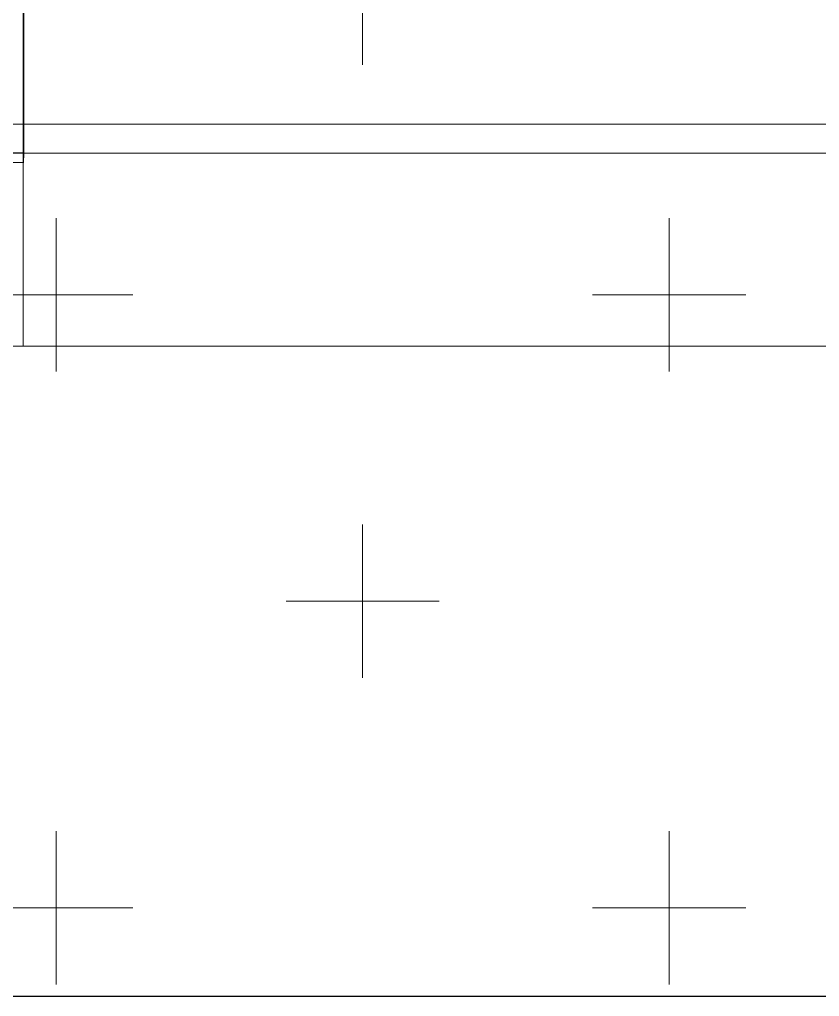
# Model space of a CAD drawing. Header units: millimetres. Extents: x 845401 to 948039, y 511594 to 550263.
# Drawn here: x 904215 to 905043, y 535138 to 536150 of the extents above; entities that cross this region are included whole.
import ezdxf

# ---------------------------------------------------------------- set-up
doc = ezdxf.new("R2010")
doc.units = ezdxf.units.MM
doc.layers.add('00', color=7, linetype='Continuous')
doc.layers.add('1轮廓实线层', color=7, linetype='Continuous')
for name, color, linetype, lineweight in [('A-剖-0.10mm.......SECT-L01', 255, 'Continuous', 18), ('物流设备', 7, 'Continuous', 5), ('粗实线', 7, 'Continuous', 30)]:
    doc.layers.add(name, color=color, linetype=linetype, lineweight=lineweight)

# ---------------------------------------------------------------- blocks, each defined once
blk = doc.blocks.new('*U100537')
at = {"color": 1}
blk.add_lwpolyline([(0, -630), (7920.6, -630), (7920.6, 630), (0, 630)], close=True, dxfattribs=at)
at = {"color": 4}
blk.add_lwpolyline([(0, -600), (7920.6, -600), (7920.6, 600), (0, 600)], close=True, dxfattribs=at)
at = {"color": 2}
blk.add_lwpolyline([(0, -630), (7920.6, -630), (7920.6, -830), (0, -830)], close=True, dxfattribs=at)
for tag, p in [('设备编号', (485.2, 55.3)), ('设备高度', (489.7, -155.6))]:
    blk.add_attdef(tag, p, '', height=100)
at = {"flags": 1}
blk.add_attdef('设备类型', (14421.9, -37.1), '', height=100, dxfattribs=at)
blk = doc.blocks.new('*U100479')
blk.add_line((-2972.1, 1662), (-2972.1, 402))
at = {"layer": '1轮廓实线层'}
for p, q in [((-2972.1, 402), (-2972.1, 392)), ((-2972.1, 402), (-2930.1, 402)), ((-2972.1, 392), (-2930.1, 392))]:
    blk.add_line(p, q, dxfattribs=at)
blk = doc.blocks.new('*U100569')
at = {"color": 1}
blk.add_lwpolyline([(0, -630), (7920.6, -630), (7920.6, 630), (0, 630)], close=True, dxfattribs=at)
at = {"color": 4}
blk.add_lwpolyline([(0, -600), (7920.6, -600), (7920.6, 600), (0, 600)], close=True, dxfattribs=at)
at = {"color": 2}
blk.add_lwpolyline([(0, -630), (7920.6, -630), (7920.6, -830), (0, -830)], close=True, dxfattribs=at)
for tag, p in [('设备编号', (485.2, 55.3)), ('设备高度', (489.7, -155.6))]:
    blk.add_attdef(tag, p, '', height=100)
at = {"flags": 1}
blk.add_attdef('设备类型', (14421.9, -37.1), '', height=100, dxfattribs=at)
blk = doc.blocks.new('C线')
at = {"xscale": -1, "rotation": 359.9712527628268}
blk.add_blockref('*U100479', (983116.1, 474449.2, -3.6), dxfattribs=at)
at = {"layer": '物流设备', "color": 0}
for name, p in [('*U100537', (979688.1, 475479.5, 25.4)), ('*U100569', (986088.1, 475479.5, 25.4))]:
    blk.add_blockref(name, p, dxfattribs=at)
blk = doc.blocks.new('BC线平台')
at = {"layer": 'A-剖-0.10mm.......SECT-L01'}
h = blk.add_hatch(dxfattribs=at)
h.set_pattern_fill('CROSS', color=2, scale=50)
h.set_pattern_definition([(0, (691447.87, 341554.85), (317.5, 317.5), [158.75, -476.25]), (90, (691527.24, 341475.47), (-317.5, 317.5), [158.75, -476.25])])
h.paths.add_polyline_path([(772874.5, 370095.4), (786169.7, 370095.4), (786169.7, 367097), (772874.5, 367097)])
at = {"layer": '粗实线', "elevation": 1}
blk.add_lwpolyline([(772874.5, 370095.4), (786169.7, 370095.4), (786169.7, 367097), (772874.5, 367097)], close=True, dxfattribs=at)

msp = doc.modelspace()

# ---------------------------------------------------------------- block references
at = {"layer": '00'}
for name, p in [('BC线平台', (120688.3, 168041.3, -1)), ('C线', (-81869.8, 61162.2))]:
    msp.add_blockref(name, p, dxfattribs=at)

doc.saveas('drawing.dxf')
